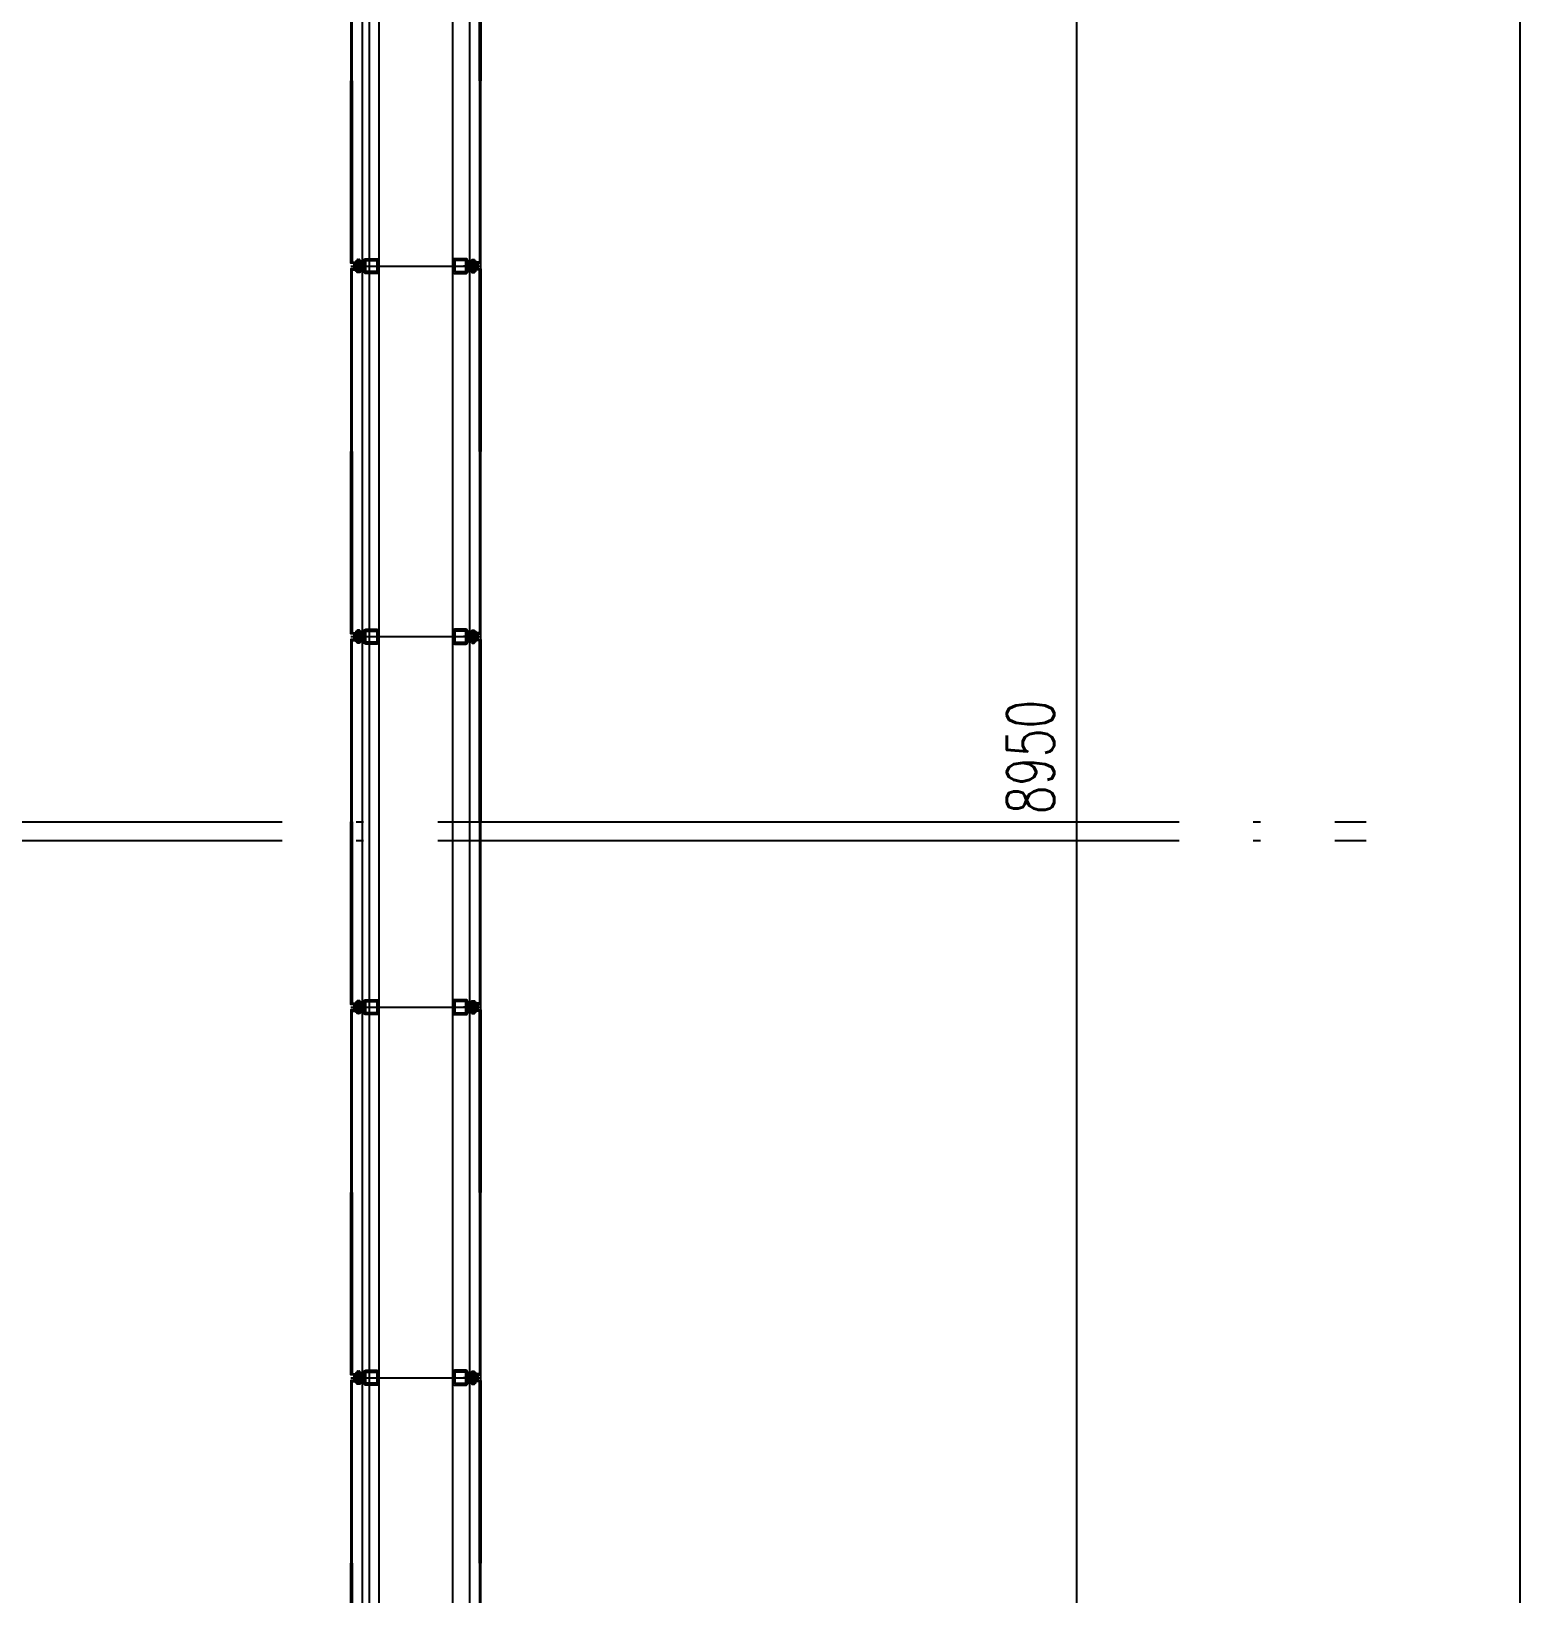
# Model space of a CAD drawing. Header units: millimetres. Extents: x 434053 to 1059003, y -2417481 to 936527.
# Drawn here: x 537395 to 541410, y -2241119 to -2236902 of the extents above; entities that cross this region are included whole.
import ezdxf

# ---------------------------------------------------------------- set-up
doc = ezdxf.new("R2010")
doc.units = ezdxf.units.MM
doc.header["$LTSCALE"] = 1000
doc.header["$MEASUREMENT"] = 0
for name, pattern in [('CENTER', [2, 1.25, -0.25, 0.25, -0.25]), ('DOTE', [2.42, 2, -0.2, 0.02, -0.2]), ('HIDDEN', [9.525, 6.35, -3.175]), ('HIDDEN2', [4.7625, 3.175, -1.5875])]:
    doc.linetypes.add(name, pattern=pattern)
doc.layers.get('Defpoints').update_dxf_attribs({"color": 6})
doc.layers.add('A-DETL-0001', color=4, linetype='Continuous', lineweight=15)
for name, color, linetype in [('ALUM', 1, 'Continuous'), ('ALUM-V', 11, 'Continuous'), ('AXIS', 3, 'Continuous'), ('DOTE', 16, 'DOTE'), ('ELASTOMER', 6, 'Continuous'), ('ELASTOMER-V', 241, 'Continuous'), ('ELASTROMER-V', 241, 'Continuous'), ('EXTRUSION', 4, 'Continuous'), ('EXTRUSION-V', 141, 'Continuous'), ('EXTRUSION2', 133, 'Continuous'), ('FASTENER', 191, 'Continuous'), ('GRID', 8, 'CENTER'), ('PUB_DIM', 83, 'Continuous'), ('SILICONE', 8, 'Continuous'), ('STEEL', 3, 'Continuous'), ('STEEL-V', 71, 'Continuous')]:
    doc.layers.add(name, color=color, linetype=linetype)
doc.styles.add('_TCH_DIM_T3', font='SIMPLEX', dxfattribs={"width": 0.705882, "bigfont": 'GBCBIG'})
doc.dimstyles.new('_TCH_ARCH&&50', dxfattribs={"dimtxt": 127.5, "dimasz": 50, "dimexe": 125, "dimexo": 150, "dimgap": 61.25, "dimtad": 1, "dimdec": 0, "dimzin": 0, "dimdsep": 46, "dimtxsty": '_TCH_DIM_T3', "dimblk": 'ARCHTICK', "dimcen": 0.09, "dimclrt": 7, "dimazin": 2, "dimtfac": 1, "dimtdec": 0, "dimtix": 1, "dimtmove": 2, "dimatfit": 3, "dimfxl": 1, "dimtolj": 1, "dimtzin": 0, "dimarcsym": 0})
pattern_1 = [(135, (60039.668, -74549.0545), (-12.5016479, 4e-15), [25]), (135, (60042.793, -74549.0545), (-12.5016479, 4e-15), [25])]
pattern_2 = [(234.683306, (3906.1027, 10200.2527), (0.6294226, -1.8222089), [0, -1.52, 0, -1.7, 0, -1.625]), (204.683306, (3906.1027, 10200.2527), (-0.857036, -3.2190227), [0, -0.82, 0, -1.37, 0, -0.525]), (164.683306, (3907.2778, 10200.6161), (-2.97346867, -0.92541646), [0, -0.5, 0, -1.8, 0, -2.35]), (154.683306, (3907.2778, 10200.616), (-2.6126552, -1.7265991), [0, -0.25, 0, -1.18, 0, -1.35])]
pattern_3 = [(287.183306, (3904.1027, 10200.2527), (1.58814308, -1.47149637), [1.25, -2.5]), (47.183306, (3904.1027, 10200.2527), (0.4802817, 2.11112044), [1.25, -2.5]), (347.183306, (3904.1027, 10200.2527), (2.06842478, 0.63962407), [-2.5, 1.25])]
pattern_4 = [(135, (60039.668, -73549.0545), (-12.5016479, 4e-15), [25]), (135, (60042.793, -73549.0545), (-12.5016479, 4e-15), [25])]
pattern_5 = [(234.683306, (3906.1027, 11200.2527), (0.6294226, -1.8222089), [0, -1.52, 0, -1.7, 0, -1.625]), (204.683306, (3906.1027, 11200.2527), (-0.857036, -3.2190227), [0, -0.82, 0, -1.37, 0, -0.525]), (164.683306, (3907.2778, 11200.6161), (-2.97346867, -0.92541646), [0, -0.5, 0, -1.8, 0, -2.35]), (154.683306, (3907.2778, 11200.616), (-2.6126552, -1.7265991), [0, -0.25, 0, -1.18, 0, -1.35])]
pattern_6 = [(287.183306, (3904.1027, 11200.2527), (1.58814308, -1.47149637), [1.25, -2.5]), (47.183306, (3904.1027, 11200.2527), (0.4802817, 2.11112044), [1.25, -2.5]), (347.183306, (3904.1027, 11200.2527), (2.06842478, 0.63962407), [-2.5, 1.25])]
pattern_7 = [(135, (60039.668, -72549.0545), (-12.5016479, 4e-15), [25]), (135, (60042.793, -72549.0545), (-12.5016479, 4e-15), [25])]
pattern_8 = [(234.683306, (3906.1027, 12200.2527), (0.6294226, -1.8222089), [0, -1.52, 0, -1.7, 0, -1.625]), (204.683306, (3906.1027, 12200.2527), (-0.857036, -3.2190227), [0, -0.82, 0, -1.37, 0, -0.525]), (164.683306, (3907.2778, 12200.6161), (-2.97346867, -0.92541646), [0, -0.5, 0, -1.8, 0, -2.35]), (154.683306, (3907.2778, 12200.616), (-2.6126552, -1.7265991), [0, -0.25, 0, -1.18, 0, -1.35])]
pattern_9 = [(287.183306, (3904.1027, 12200.2527), (1.58814308, -1.47149637), [1.25, -2.5]), (47.183306, (3904.1027, 12200.2527), (0.4802817, 2.11112044), [1.25, -2.5]), (347.183306, (3904.1027, 12200.2527), (2.06842478, 0.63962407), [-2.5, 1.25])]
pattern_10 = [(135, (60039.668, -71549.0545), (-12.5016479, 4e-15), [25]), (135, (60042.793, -71549.0545), (-12.5016479, 4e-15), [25])]
pattern_11 = [(234.683306, (3906.1027, 13200.2527), (0.6294226, -1.8222089), [0, -1.52, 0, -1.7, 0, -1.625]), (204.683306, (3906.1027, 13200.2527), (-0.857036, -3.2190227), [0, -0.82, 0, -1.37, 0, -0.525]), (164.683306, (3907.2778, 13200.6161), (-2.97346867, -0.92541646), [0, -0.5, 0, -1.8, 0, -2.35]), (154.683306, (3907.2778, 13200.616), (-2.6126552, -1.7265991), [0, -0.25, 0, -1.18, 0, -1.35])]
pattern_12 = [(287.183306, (3904.1027, 13200.2527), (1.58814308, -1.47149637), [1.25, -2.5]), (47.183306, (3904.1027, 13200.2527), (0.4802817, 2.11112044), [1.25, -2.5]), (347.183306, (3904.1027, 13200.2527), (2.06842478, 0.63962407), [-2.5, 1.25])]

# ---------------------------------------------------------------- blocks, each defined once
blk = doc.blocks.new('*U525')
at = {"color": 0, "linetype": 'ByBlock'}
blk.add_lwpolyline([(-1.8, 1.3), (-3.2, 2.7, -0.198912), (-3.5, 3.4), (-3.5, 5.2, -0.198912), (-2.9, 6.6), (-2.1, 7.4, 0.198912), (-1.5, 8.8), (-1.5, 24), (-13.5, 24), (-13.5, 26), (13.5, 26), (13.5, 24), (1.5, 24), (1.5, 8.8, 0.198912), (2.1, 7.4), (2.9, 6.6, -0.198912), (3.5, 5.2), (3.5, 3.4, -0.198912), (3.2, 2.7), (1.8, 1.3, -0.198912), (1.1, 1), (-1.1, 1, -0.198912)], format="xyb", close=True, dxfattribs=at)
at = {"layer": 'ELASTROMER-V', "linetype": 'HIDDEN'}
blk.add_lwpolyline([(-13.5, 26), (13.5, 26), (13.5, 27), (-13.5, 27)], close=True, dxfattribs=at)
at = {"layer": 'EXTRUSION', "linetype": 'ByBlock'}
blk.add_lwpolyline([(-7, 0), (7, 0), (7, 1), (5, 1, -0.414214), (4.5, 1.5), (4.5, 5.2, 0.198912), (3.6, 7.5, -0.668179), (4.1, 8.7, 1), (4.1, 9.5, 0.668179), (3, 6.9, -0.198912), (3.7, 5.2), (3.7, 1.5, -0.414214), (3.2, 1), (-3.2, 1, -0.414214), (-3.8, 1.5), (-3.8, 5.2, -0.198912), (-3, 6.9, 0.668179), (-4.1, 9.5, 1), (-4.1, 8.7, -0.668179), (-3.6, 7.5, 0.198912), (-4.5, 5.2), (-4.5, 1.5, -0.414214), (-5, 1), (-7, 1)], format="xyb", close=True, dxfattribs=at)
at = {"layer": 'EXTRUSION-V', "linetype": 'HIDDEN2'}
blk.add_line((-1.5, 24), (1.5, 24), dxfattribs=at)
blk = doc.blocks.new('rivet6')
at = {"color": 0, "linetype": 'ByBlock'}
blk.add_line((0, 4), (0, -4), dxfattribs=at)
blk.add_lwpolyline([(-6, 2, 2.414214), (-8, 0, 2.414214), (-6, -2)], format="xyb", dxfattribs=at)
at = {"color": 0, "linetype": 'HIDDEN2'}
blk.add_lwpolyline([(0, 2), (-6, 2), (-6, -2), (0, -2)], dxfattribs=at)
at = {"color": 0, "linetype": 'ByBlock'}
for centre, radius, start, end in [((-8, 0), 2, 150, 210), ((-3, 0), 5, 306.8699, 53.1301)]:
    blk.add_arc(centre, radius, start, end, dxfattribs=at)
blk = doc.blocks.new('*U521')
at = {"linetype": 'ByBlock', "lineweight": -2}
for p, q in [((-5, 0.5), (-5, 0)), ((5, 0), (-5, 0)), ((-4.7, 0.9), (-3.5, 1.1)), ((4.7, 0.9), (-4.7, 0.9)), ((-3.5, 4.4), (-3.5, 1.1)), ((3.5, 1.1), (-3.5, 1.1)), ((2.7, 4.9), (-2.7, 4.9)), ((-2.3, 0.9), (-1.8, 1.1)), ((-1.8, 4.4), (-1.8, 1.1)), ((1.8, 4.4), (1.8, 1.1)), ((2.5, 0.9), (1.8, 1.1)), ((3.5, 4.4), (3.5, 1.1)), ((4.7, 0.9), (3.5, 1.1)), ((5, 0.5), (5, 0))]:
    blk.add_line(p, q, dxfattribs=at)
for centre, radius, start, end in [((-4.7, 0.5), 0.343, 90, 180), ((-2.7, 3.8), 1.09, 35.4009, 144.5991), ((0, 1.2), 3.66, 61.0594, 118.9406), ((2.7, 3.8), 1.09, 35.4009, 144.5991), ((4.7, 0.5), 0.343, 0, 90)]:
    blk.add_arc(centre, radius, start, end, dxfattribs=at)
at = {"layer": 'GRID', "ltscale": 0.5}
blk.add_line((0, 4.9), (0, -15.6), dxfattribs=at)
blk = doc.blocks.new('A$C56EA6F4E')
at = {"layer": 'ELASTOMER-V'}
h = blk.add_hatch(dxfattribs=at)
h.set_pattern_fill('HONEY', color=256, scale=10, angle=-72.8167, style=0)
h.set_pattern_definition(pattern_12)
edge = h.paths.add_edge_path()
edge.add_ellipse((7693.3, 16199.3), major_axis=(5.3, -5.3), ratio=1, start_angle=0, end_angle=360)
h = blk.add_hatch(dxfattribs=at)
h.set_pattern_fill('HONEY', color=256, scale=10, angle=-72.8167, style=0)
h.set_pattern_definition(pattern_12)
edge = h.paths.add_edge_path()
edge.add_ellipse((7993.7, 16199.3), major_axis=(-5.3, -5.3), ratio=1, start_angle=0, end_angle=360, ccw=False)
h = blk.add_hatch(dxfattribs=at)
h.set_pattern_fill('HONEY', color=256, scale=10, angle=-72.8167, style=0)
h.set_pattern_definition(pattern_9)
edge = h.paths.add_edge_path()
edge.add_ellipse((7693.3, 15199.3), major_axis=(5.3, -5.3), ratio=1, start_angle=0, end_angle=360)
h = blk.add_hatch(dxfattribs=at)
h.set_pattern_fill('HONEY', color=256, scale=10, angle=-72.8167, style=0)
h.set_pattern_definition(pattern_9)
edge = h.paths.add_edge_path()
edge.add_ellipse((7993.7, 15199.3), major_axis=(-5.3, -5.3), ratio=1, start_angle=0, end_angle=360, ccw=False)
h = blk.add_hatch(dxfattribs=at)
h.set_pattern_fill('HONEY', color=256, scale=10, angle=-72.8167, style=0)
h.set_pattern_definition(pattern_6)
edge = h.paths.add_edge_path()
edge.add_ellipse((7693.3, 14199.3), major_axis=(5.3, -5.3), ratio=1, start_angle=0, end_angle=360)
h = blk.add_hatch(dxfattribs=at)
h.set_pattern_fill('HONEY', color=256, scale=10, angle=-72.8167, style=0)
h.set_pattern_definition(pattern_6)
edge = h.paths.add_edge_path()
edge.add_ellipse((7993.7, 14199.3), major_axis=(-5.3, -5.3), ratio=1, start_angle=0, end_angle=360, ccw=False)
h = blk.add_hatch(dxfattribs=at)
h.set_pattern_fill('HONEY', color=256, scale=10, angle=-72.8167, style=0)
h.set_pattern_definition(pattern_3)
edge = h.paths.add_edge_path()
edge.add_ellipse((7693.3, 13199.3), major_axis=(5.3, -5.3), ratio=1, start_angle=0, end_angle=360)
h = blk.add_hatch(dxfattribs=at)
h.set_pattern_fill('HONEY', color=256, scale=10, angle=-72.8167, style=0)
h.set_pattern_definition(pattern_3)
edge = h.paths.add_edge_path()
edge.add_ellipse((7993.7, 13199.3), major_axis=(-5.3, -5.3), ratio=1, start_angle=0, end_angle=360, ccw=False)
at = {"layer": 'SILICONE'}
h = blk.add_hatch(dxfattribs=at)
h.set_pattern_fill('AR-SAND', color=256, angle=-162.8167, style=0)
h.set_pattern_definition(pattern_11)
edge = h.paths.add_edge_path()
edge.add_line((7693.3, 16191.8), (7679.3, 16191.8))
edge.add_arc((7644.3, 16199.3), 35.8, 347.9147, 372.0853)
edge.add_line((7679.3, 16206.8), (7679.8, 16206.8))
edge.add_line((7679.8, 16206.8), (7693.1, 16206.8))
edge.add_arc((7693.3, 16199.3), 7.5, 91.0837, 269.9808)
h = blk.add_hatch(dxfattribs=at)
h.set_pattern_fill('AR-SAND', color=256, angle=-162.8167, style=0)
h.set_pattern_definition(pattern_11)
edge = h.paths.add_edge_path()
edge.add_line((7993.7, 16191.8), (8007.6, 16191.8))
edge.add_arc((8042.7, 16199.3), 35.8, 167.9147, 192.0853, ccw=False)
edge.add_line((8007.6, 16206.8), (8007.1, 16206.8))
edge.add_line((8007.1, 16206.8), (7993.8, 16206.8))
edge.add_arc((7993.7, 16199.3), 7.5, -89.9808, 88.9163, ccw=False)
h = blk.add_hatch(dxfattribs=at)
h.set_pattern_fill('AR-SAND', color=256, angle=-162.8167, style=0)
h.set_pattern_definition(pattern_8)
edge = h.paths.add_edge_path()
edge.add_line((7693.3, 15191.8), (7679.3, 15191.8))
edge.add_arc((7644.3, 15199.3), 35.8, 347.9147, 372.0853)
edge.add_line((7679.3, 15206.8), (7679.8, 15206.8))
edge.add_line((7679.8, 15206.8), (7693.1, 15206.8))
edge.add_arc((7693.3, 15199.3), 7.5, 91.0837, 269.9808)
h = blk.add_hatch(dxfattribs=at)
h.set_pattern_fill('AR-SAND', color=256, angle=-162.8167, style=0)
h.set_pattern_definition(pattern_8)
edge = h.paths.add_edge_path()
edge.add_line((7993.7, 15191.8), (8007.6, 15191.8))
edge.add_arc((8042.7, 15199.3), 35.8, 167.9147, 192.0853, ccw=False)
edge.add_line((8007.6, 15206.8), (8007.1, 15206.8))
edge.add_line((8007.1, 15206.8), (7993.8, 15206.8))
edge.add_arc((7993.7, 15199.3), 7.5, -89.9808, 88.9163, ccw=False)
h = blk.add_hatch(dxfattribs=at)
h.set_pattern_fill('AR-SAND', color=256, angle=-162.8167, style=0)
h.set_pattern_definition(pattern_5)
edge = h.paths.add_edge_path()
edge.add_line((7693.3, 14191.8), (7679.3, 14191.8))
edge.add_arc((7644.3, 14199.3), 35.8, 347.9147, 372.0853)
edge.add_line((7679.3, 14206.8), (7679.8, 14206.8))
edge.add_line((7679.8, 14206.8), (7693.1, 14206.8))
edge.add_arc((7693.3, 14199.3), 7.5, 91.0837, 269.9808)
h = blk.add_hatch(dxfattribs=at)
h.set_pattern_fill('AR-SAND', color=256, angle=-162.8167, style=0)
h.set_pattern_definition(pattern_5)
edge = h.paths.add_edge_path()
edge.add_line((7993.7, 14191.8), (8007.6, 14191.8))
edge.add_arc((8042.7, 14199.3), 35.8, 167.9147, 192.0853, ccw=False)
edge.add_line((8007.6, 14206.8), (8007.1, 14206.8))
edge.add_line((8007.1, 14206.8), (7993.8, 14206.8))
edge.add_arc((7993.7, 14199.3), 7.5, -89.9808, 88.9163, ccw=False)
h = blk.add_hatch(dxfattribs=at)
h.set_pattern_fill('AR-SAND', color=256, angle=-162.8167, style=0)
h.set_pattern_definition(pattern_2)
edge = h.paths.add_edge_path()
edge.add_line((7693.3, 13191.8), (7679.3, 13191.8))
edge.add_arc((7644.3, 13199.3), 35.8, 347.9147, 372.0853)
edge.add_line((7679.3, 13206.8), (7679.8, 13206.8))
edge.add_line((7679.8, 13206.8), (7693.1, 13206.8))
edge.add_arc((7693.3, 13199.3), 7.5, 91.0837, 269.9808)
h = blk.add_hatch(dxfattribs=at)
h.set_pattern_fill('AR-SAND', color=256, angle=-162.8167, style=0)
h.set_pattern_definition(pattern_2)
edge = h.paths.add_edge_path()
edge.add_line((7993.7, 13191.8), (8007.6, 13191.8))
edge.add_arc((8042.7, 13199.3), 35.8, 167.9147, 192.0853, ccw=False)
edge.add_line((8007.6, 13206.8), (8007.1, 13206.8))
edge.add_line((8007.1, 13206.8), (7993.8, 13206.8))
edge.add_arc((7993.7, 13199.3), 7.5, -89.9808, 88.9163, ccw=False)
at = {"layer": 'STEEL-V', "linetype": 'ByBlock'}
h = blk.add_hatch(dxfattribs=at)
h.set_pattern_fill('GEOL7', color=256, scale=25, style=0, pattern_type=2)
h.set_pattern_definition(pattern_10)
edge = h.paths.add_edge_path()
edge.add_line((7703.5, 16184.3), (7703.5, 16214.3))
edge.add_arc((7708.5, 16214.3), 5, 450, 540, ccw=False)
edge.add_line((7708.5, 16219.3), (7738.5, 16219.3))
edge.add_arc((7738.5, 16214.3), 5, 360, 450, ccw=False)
edge.add_line((7743.5, 16214.3), (7743.5, 16184.3))
edge.add_arc((7738.5, 16184.3), 5, 270, 360, ccw=False)
edge.add_line((7738.5, 16179.3), (7708.5, 16179.3))
edge.add_arc((7708.5, 16184.3), 5, 540, 630, ccw=False)
h.paths.add_polyline_path([(7708.5, 16184.3), (7708.5, 16214.3), (7738.5, 16214.3), (7738.5, 16184.3)], flags=16)
h = blk.add_hatch(dxfattribs=at)
h.set_pattern_fill('GEOL7', color=256, scale=25, style=0, pattern_type=2)
h.set_pattern_definition(pattern_10)
edge = h.paths.add_edge_path()
edge.add_line((7983.5, 16184.3), (7983.5, 16214.3))
edge.add_arc((7978.5, 16214.3), 5, 0, 90)
edge.add_line((7978.5, 16219.3), (7948.5, 16219.3))
edge.add_arc((7948.5, 16214.3), 5, 90, 180)
edge.add_line((7943.5, 16214.3), (7943.5, 16184.3))
edge.add_arc((7948.5, 16184.3), 5, 180, 270)
edge.add_line((7948.5, 16179.3), (7978.5, 16179.3))
edge.add_arc((7978.5, 16184.3), 5, -90, 0)
h.paths.add_polyline_path([(7978.5, 16184.3), (7978.5, 16214.3), (7948.5, 16214.3), (7948.5, 16184.3)], flags=16)
h = blk.add_hatch(dxfattribs=at)
h.set_pattern_fill('GEOL7', color=256, scale=25, style=0, pattern_type=2)
h.set_pattern_definition(pattern_7)
edge = h.paths.add_edge_path()
edge.add_line((7703.5, 15184.3), (7703.5, 15214.3))
edge.add_arc((7708.5, 15214.3), 5, 450, 540, ccw=False)
edge.add_line((7708.5, 15219.3), (7738.5, 15219.3))
edge.add_arc((7738.5, 15214.3), 5, 360, 450, ccw=False)
edge.add_line((7743.5, 15214.3), (7743.5, 15184.3))
edge.add_arc((7738.5, 15184.3), 5, 270, 360, ccw=False)
edge.add_line((7738.5, 15179.3), (7708.5, 15179.3))
edge.add_arc((7708.5, 15184.3), 5, 540, 630, ccw=False)
h.paths.add_polyline_path([(7708.5, 15184.3), (7708.5, 15214.3), (7738.5, 15214.3), (7738.5, 15184.3)], flags=16)
h = blk.add_hatch(dxfattribs=at)
h.set_pattern_fill('GEOL7', color=256, scale=25, style=0, pattern_type=2)
h.set_pattern_definition(pattern_7)
edge = h.paths.add_edge_path()
edge.add_line((7983.5, 15184.3), (7983.5, 15214.3))
edge.add_arc((7978.5, 15214.3), 5, 0, 90)
edge.add_line((7978.5, 15219.3), (7948.5, 15219.3))
edge.add_arc((7948.5, 15214.3), 5, 90, 180)
edge.add_line((7943.5, 15214.3), (7943.5, 15184.3))
edge.add_arc((7948.5, 15184.3), 5, 180, 270)
edge.add_line((7948.5, 15179.3), (7978.5, 15179.3))
edge.add_arc((7978.5, 15184.3), 5, -90, 0)
h.paths.add_polyline_path([(7978.5, 15184.3), (7978.5, 15214.3), (7948.5, 15214.3), (7948.5, 15184.3)], flags=16)
h = blk.add_hatch(dxfattribs=at)
h.set_pattern_fill('GEOL7', color=256, scale=25, style=0, pattern_type=2)
h.set_pattern_definition(pattern_4)
edge = h.paths.add_edge_path()
edge.add_line((7703.5, 14184.3), (7703.5, 14214.3))
edge.add_arc((7708.5, 14214.3), 5, 450, 540, ccw=False)
edge.add_line((7708.5, 14219.3), (7738.5, 14219.3))
edge.add_arc((7738.5, 14214.3), 5, 360, 450, ccw=False)
edge.add_line((7743.5, 14214.3), (7743.5, 14184.3))
edge.add_arc((7738.5, 14184.3), 5, 270, 360, ccw=False)
edge.add_line((7738.5, 14179.3), (7708.5, 14179.3))
edge.add_arc((7708.5, 14184.3), 5, 540, 630, ccw=False)
h.paths.add_polyline_path([(7708.5, 14184.3), (7708.5, 14214.3), (7738.5, 14214.3), (7738.5, 14184.3)], flags=16)
h = blk.add_hatch(dxfattribs=at)
h.set_pattern_fill('GEOL7', color=256, scale=25, style=0, pattern_type=2)
h.set_pattern_definition(pattern_4)
edge = h.paths.add_edge_path()
edge.add_line((7983.5, 14184.3), (7983.5, 14214.3))
edge.add_arc((7978.5, 14214.3), 5, 0, 90)
edge.add_line((7978.5, 14219.3), (7948.5, 14219.3))
edge.add_arc((7948.5, 14214.3), 5, 90, 180)
edge.add_line((7943.5, 14214.3), (7943.5, 14184.3))
edge.add_arc((7948.5, 14184.3), 5, 180, 270)
edge.add_line((7948.5, 14179.3), (7978.5, 14179.3))
edge.add_arc((7978.5, 14184.3), 5, -90, 0)
h.paths.add_polyline_path([(7978.5, 14184.3), (7978.5, 14214.3), (7948.5, 14214.3), (7948.5, 14184.3)], flags=16)
h = blk.add_hatch(dxfattribs=at)
h.set_pattern_fill('GEOL7', color=256, scale=25, style=0, pattern_type=2)
h.set_pattern_definition(pattern_1)
edge = h.paths.add_edge_path()
edge.add_line((7703.5, 13184.3), (7703.5, 13214.3))
edge.add_arc((7708.5, 13214.3), 5, 450, 540, ccw=False)
edge.add_line((7708.5, 13219.3), (7738.5, 13219.3))
edge.add_arc((7738.5, 13214.3), 5, 360, 450, ccw=False)
edge.add_line((7743.5, 13214.3), (7743.5, 13184.3))
edge.add_arc((7738.5, 13184.3), 5, 270, 360, ccw=False)
edge.add_line((7738.5, 13179.3), (7708.5, 13179.3))
edge.add_arc((7708.5, 13184.3), 5, 540, 630, ccw=False)
h.paths.add_polyline_path([(7708.5, 13184.3), (7708.5, 13214.3), (7738.5, 13214.3), (7738.5, 13184.3)], flags=16)
h = blk.add_hatch(dxfattribs=at)
h.set_pattern_fill('GEOL7', color=256, scale=25, style=0, pattern_type=2)
h.set_pattern_definition(pattern_1)
edge = h.paths.add_edge_path()
edge.add_line((7983.5, 13184.3), (7983.5, 13214.3))
edge.add_arc((7978.5, 13214.3), 5, 0, 90)
edge.add_line((7978.5, 13219.3), (7948.5, 13219.3))
edge.add_arc((7948.5, 13214.3), 5, 90, 180)
edge.add_line((7943.5, 13214.3), (7943.5, 13184.3))
edge.add_arc((7948.5, 13184.3), 5, 180, 270)
edge.add_line((7948.5, 13179.3), (7978.5, 13179.3))
edge.add_arc((7978.5, 13184.3), 5, -90, 0)
h.paths.add_polyline_path([(7978.5, 13184.3), (7978.5, 13214.3), (7948.5, 13214.3), (7948.5, 13184.3)], flags=16)
for p, q in [((7668.5, 9209.3), (7668.5, 18199.3)), ((7968.5, 9209.3), (7968.5, 18199.3))]:
    blk.add_line(p, q)
at = {"layer": 'A-DETL-0001'}
for p, q in [((7743.5, 16199.3), (7668.5, 16199.3)), ((7968.5, 16199.3), (7893.5, 16199.3)), ((7743.5, 15199.3), (7668.5, 15199.3)), ((7968.5, 15199.3), (7893.5, 15199.3)), ((7743.5, 14199.3), (7668.5, 14199.3)), ((7968.5, 14199.3), (7893.5, 14199.3)), ((7743.5, 13199.3), (7668.5, 13199.3)), ((7968.5, 13199.3), (7893.5, 13199.3))]:
    blk.add_line(p, q, dxfattribs=at)
at = {"layer": 'ALUM', "linetype": 'ByBlock'}
for points in [[(7671.5, 16699.3), (7671.5, 17188.8), (7698.5, 17188.8), (7698.5, 17191.8), (7668.5, 17191.8), (7668.5, 16699.3)], [(8015.5, 16699.3), (8015.5, 17188.8), (7988.5, 17188.8), (7988.5, 17191.8), (8018.5, 17191.8), (8018.5, 16699.3)], [(7671.5, 16699.3), (7671.5, 16209.8), (7698.5, 16209.8), (7698.5, 16206.8), (7668.5, 16206.8), (7668.5, 16699.3)], [(8015.5, 16699.3), (8015.5, 16209.8), (7988.5, 16209.8), (7988.5, 16206.8), (8018.5, 16206.8), (8018.5, 16699.3)], [(7671.5, 15699.3), (7671.5, 16188.8), (7698.5, 16188.8), (7698.5, 16191.8), (7668.5, 16191.8), (7668.5, 15699.3)], [(8015.5, 15699.3), (8015.5, 16188.8), (7988.5, 16188.8), (7988.5, 16191.8), (8018.5, 16191.8), (8018.5, 15699.3)], [(7671.5, 15699.3), (7671.5, 15209.8), (7698.5, 15209.8), (7698.5, 15206.8), (7668.5, 15206.8), (7668.5, 15699.3)], [(8015.5, 15699.3), (8015.5, 15209.8), (7988.5, 15209.8), (7988.5, 15206.8), (8018.5, 15206.8), (8018.5, 15699.3)], [(7671.5, 14699.3), (7671.5, 15188.8), (7698.5, 15188.8), (7698.5, 15191.8), (7668.5, 15191.8), (7668.5, 14699.3)], [(8015.5, 14699.3), (8015.5, 15188.8), (7988.5, 15188.8), (7988.5, 15191.8), (8018.5, 15191.8), (8018.5, 14699.3)], [(7671.5, 14699.3), (7671.5, 14209.8), (7698.5, 14209.8), (7698.5, 14206.8), (7668.5, 14206.8), (7668.5, 14699.3)], [(8015.5, 14699.3), (8015.5, 14209.8), (7988.5, 14209.8), (7988.5, 14206.8), (8018.5, 14206.8), (8018.5, 14699.3)], [(7671.5, 13699.3), (7671.5, 14188.8), (7698.5, 14188.8), (7698.5, 14191.8), (7668.5, 14191.8), (7668.5, 13699.3)], [(8015.5, 13699.3), (8015.5, 14188.8), (7988.5, 14188.8), (7988.5, 14191.8), (8018.5, 14191.8), (8018.5, 13699.3)], [(7671.5, 13699.3), (7671.5, 13209.8), (7698.5, 13209.8), (7698.5, 13206.8), (7668.5, 13206.8), (7668.5, 13699.3)], [(8015.5, 13699.3), (8015.5, 13209.8), (7988.5, 13209.8), (7988.5, 13206.8), (8018.5, 13206.8), (8018.5, 13699.3)], [(7671.5, 12699.3), (7671.5, 13188.8), (7698.5, 13188.8), (7698.5, 13191.8), (7668.5, 13191.8), (7668.5, 12699.3)], [(8015.5, 12699.3), (8015.5, 13188.8), (7988.5, 13188.8), (7988.5, 13191.8), (8018.5, 13191.8), (8018.5, 12699.3)], [(7671.5, 12699.3), (7671.5, 12209.8), (7698.5, 12209.8), (7698.5, 12206.8), (7668.5, 12206.8), (7668.5, 12699.3)], [(8015.5, 12699.3), (8015.5, 12209.8), (7988.5, 12209.8), (7988.5, 12206.8), (8018.5, 12206.8), (8018.5, 12699.3)]]:
    blk.add_lwpolyline(points, dxfattribs=at)
at = {"layer": 'ALUM-V'}
for p, q in [((7698.5, 17188.8), (7698.5, 16699.3)), ((7988.5, 17188.8), (7988.5, 16699.3)), ((7698.5, 16188.8), (7698.5, 15699.3)), ((7988.5, 16188.8), (7988.5, 15699.3)), ((7698.5, 15188.8), (7698.5, 14699.3)), ((7988.5, 15188.8), (7988.5, 14699.3)), ((7698.5, 14188.8), (7698.5, 13699.3)), ((7988.5, 14188.8), (7988.5, 13699.3)), ((7698.5, 13188.8), (7698.5, 12699.3)), ((7988.5, 13188.8), (7988.5, 12699.3))]:
    blk.add_line(p, q, dxfattribs=at)
for points in [[(7698.5, 16699.3), (7698.5, 16209.8)], [(7988.5, 16699.3), (7988.5, 16209.8)], [(7698.5, 15699.3), (7698.5, 15209.8)], [(7988.5, 15699.3), (7988.5, 15209.8)], [(7698.5, 14699.3), (7698.5, 14209.8)], [(7988.5, 14699.3), (7988.5, 14209.8)], [(7698.5, 13699.3), (7698.5, 13209.8)], [(7988.5, 13699.3), (7988.5, 13209.8)], [(7698.5, 12699.3), (7698.5, 12209.8)], [(7988.5, 12699.3), (7988.5, 12209.8)]]:
    blk.add_lwpolyline(points, dxfattribs=at)
at = {"layer": 'ELASTOMER'}
for centre in [(7693.3, 16199.3), (7693.3, 15199.3)]:
    blk.add_ellipse(centre, major_axis=(-5.3, 5.3), ratio=1, start_param=-1.570796, end_param=4.712389, dxfattribs=at)
at = {"layer": 'ELASTOMER', "extrusion": (0, 0, -1)}
for centre in [(7993.7, 16199.3), (7993.7, 15199.3)]:
    blk.add_ellipse(centre, major_axis=(5.3, 5.3), ratio=1, start_param=-1.570796, end_param=4.712389, dxfattribs=at)
at = {"layer": 'ELASTOMER'}
for centre in [(7693.3, 14199.3), (7693.3, 13199.3)]:
    blk.add_ellipse(centre, major_axis=(5.3, 5.3), ratio=1, dxfattribs=at)
at = {"layer": 'ELASTOMER', "extrusion": (0, 0, -1)}
for centre in [(7993.7, 14199.3), (7993.7, 13199.3)]:
    blk.add_ellipse(centre, major_axis=(-5.3, 5.3), ratio=1, dxfattribs=at)
at = {"layer": 'EXTRUSION2'}
for points in [[(7699.5, 16209.8), (7699.5, 16190.8), (7702.5, 16190.8), (7702.5, 16212.8), (7681.5, 16212.8), (7681.5, 16209.8)], [(7699.5, 16188.8), (7699.5, 16207.8), (7702.5, 16207.8), (7702.5, 16185.8), (7681.5, 16185.8), (7681.5, 16188.8)], [(7987.5, 16209.8), (7987.5, 16190.8), (7984.5, 16190.8), (7984.5, 16212.8), (8005.5, 16212.8), (8005.5, 16209.8)], [(7987.5, 16188.8), (7987.5, 16207.8), (7984.5, 16207.8), (7984.5, 16185.8), (8005.5, 16185.8), (8005.5, 16188.8)], [(7699.5, 15209.8), (7699.5, 15190.8), (7702.5, 15190.8), (7702.5, 15212.8), (7681.5, 15212.8), (7681.5, 15209.8)], [(7699.5, 15188.8), (7699.5, 15207.8), (7702.5, 15207.8), (7702.5, 15185.8), (7681.5, 15185.8), (7681.5, 15188.8)], [(7987.5, 15209.8), (7987.5, 15190.8), (7984.5, 15190.8), (7984.5, 15212.8), (8005.5, 15212.8), (8005.5, 15209.8)], [(7987.5, 15188.8), (7987.5, 15207.8), (7984.5, 15207.8), (7984.5, 15185.8), (8005.5, 15185.8), (8005.5, 15188.8)], [(7699.5, 14209.8), (7699.5, 14190.8), (7702.5, 14190.8), (7702.5, 14212.8), (7681.5, 14212.8), (7681.5, 14209.8)], [(7987.5, 14209.8), (7987.5, 14190.8), (7984.5, 14190.8), (7984.5, 14212.8), (8005.5, 14212.8), (8005.5, 14209.8)], [(7699.5, 14188.8), (7699.5, 14207.8), (7702.5, 14207.8), (7702.5, 14185.8), (7681.5, 14185.8), (7681.5, 14188.8)], [(7987.5, 14188.8), (7987.5, 14207.8), (7984.5, 14207.8), (7984.5, 14185.8), (8005.5, 14185.8), (8005.5, 14188.8)], [(7699.5, 13209.8), (7699.5, 13190.8), (7702.5, 13190.8), (7702.5, 13212.8), (7681.5, 13212.8), (7681.5, 13209.8)], [(7699.5, 13188.8), (7699.5, 13207.8), (7702.5, 13207.8), (7702.5, 13185.8), (7681.5, 13185.8), (7681.5, 13188.8)], [(7987.5, 13209.8), (7987.5, 13190.8), (7984.5, 13190.8), (7984.5, 13212.8), (8005.5, 13212.8), (8005.5, 13209.8)], [(7987.5, 13188.8), (7987.5, 13207.8), (7984.5, 13207.8), (7984.5, 13185.8), (8005.5, 13185.8), (8005.5, 13188.8)]]:
    blk.add_lwpolyline(points, close=True, dxfattribs=at)
at = {"layer": 'GRID'}
for p, q in [((8018.5, 16199.3), (7668.5, 16199.3)), ((8018.5, 15199.3), (7668.5, 15199.3)), ((8018.5, 14199.3), (7668.5, 14199.3)), ((8018.5, 13199.3), (7668.5, 13199.3))]:
    blk.add_line(p, q, dxfattribs=at)
at = {"layer": 'SILICONE'}
for points in [[(7693.3, 16191.8), (7679.3, 16191.8, 0.105857), (7679.3, 16206.8), (7679.8, 16206.8), (7693.1, 16206.8, 0.990421), (7693.3, 16191.8)], [(7993.7, 16191.8), (8007.6, 16191.8, -0.105857), (8007.6, 16206.8), (8007.1, 16206.8), (7993.8, 16206.8, -0.990421), (7993.7, 16191.8)], [(7693.3, 15191.8), (7679.3, 15191.8, 0.105857), (7679.3, 15206.8), (7679.8, 15206.8), (7693.1, 15206.8, 0.990421), (7693.3, 15191.8)], [(7993.7, 15191.8), (8007.6, 15191.8, -0.105857), (8007.6, 15206.8), (8007.1, 15206.8), (7993.8, 15206.8, -0.990421), (7993.7, 15191.8)], [(7693.3, 14191.8), (7679.3, 14191.8, 0.105857), (7679.3, 14206.8), (7679.8, 14206.8), (7693.1, 14206.8, 0.990421), (7693.3, 14191.8)], [(7993.7, 14191.8), (8007.6, 14191.8, -0.105857), (8007.6, 14206.8), (8007.1, 14206.8), (7993.8, 14206.8, -0.990421), (7993.7, 14191.8)], [(7693.3, 13191.8), (7679.3, 13191.8, 0.105857), (7679.3, 13206.8), (7679.8, 13206.8), (7693.1, 13206.8, 0.990421), (7693.3, 13191.8)], [(7993.7, 13191.8), (8007.6, 13191.8, -0.105857), (8007.6, 13206.8), (8007.1, 13206.8), (7993.8, 13206.8, -0.990421), (7993.7, 13191.8)]]:
    blk.add_lwpolyline(points, format="xyb", dxfattribs=at)
at = {"layer": 'STEEL'}
for points in [[(7703.5, 16184.3), (7703.5, 16214.3, -0.414214), (7708.5, 16219.3), (7738.5, 16219.3, -0.414214), (7743.5, 16214.3), (7743.5, 16184.3, -0.414214), (7738.5, 16179.3), (7708.5, 16179.3, -0.414214)], [(7983.5, 16184.3), (7983.5, 16214.3, 0.414214), (7978.5, 16219.3), (7948.5, 16219.3, 0.414214), (7943.5, 16214.3), (7943.5, 16184.3, 0.414214), (7948.5, 16179.3), (7978.5, 16179.3, 0.414214)], [(7703.5, 15184.3), (7703.5, 15214.3, -0.414214), (7708.5, 15219.3), (7738.5, 15219.3, -0.414214), (7743.5, 15214.3), (7743.5, 15184.3, -0.414214), (7738.5, 15179.3), (7708.5, 15179.3, -0.414214)], [(7983.5, 15184.3), (7983.5, 15214.3, 0.414214), (7978.5, 15219.3), (7948.5, 15219.3, 0.414214), (7943.5, 15214.3), (7943.5, 15184.3, 0.414214), (7948.5, 15179.3), (7978.5, 15179.3, 0.414214)], [(7703.5, 14184.3), (7703.5, 14214.3, -0.414214), (7708.5, 14219.3), (7738.5, 14219.3, -0.414214), (7743.5, 14214.3), (7743.5, 14184.3, -0.414214), (7738.5, 14179.3), (7708.5, 14179.3, -0.414214)], [(7983.5, 14184.3), (7983.5, 14214.3, 0.414214), (7978.5, 14219.3), (7948.5, 14219.3, 0.414214), (7943.5, 14214.3), (7943.5, 14184.3, 0.414214), (7948.5, 14179.3), (7978.5, 14179.3, 0.414214)], [(7703.5, 13184.3), (7703.5, 13214.3, -0.414214), (7708.5, 13219.3), (7738.5, 13219.3, -0.414214), (7743.5, 13214.3), (7743.5, 13184.3, -0.414214), (7738.5, 13179.3), (7708.5, 13179.3, -0.414214)], [(7983.5, 13184.3), (7983.5, 13214.3, 0.414214), (7978.5, 13219.3), (7948.5, 13219.3, 0.414214), (7943.5, 13214.3), (7943.5, 13184.3, 0.414214), (7948.5, 13179.3), (7978.5, 13179.3, 0.414214)]]:
    blk.add_lwpolyline(points, format="xyb", close=True, dxfattribs=at)
for points in [[(7708.5, 16184.3), (7708.5, 16214.3), (7738.5, 16214.3), (7738.5, 16184.3)], [(7978.5, 16184.3), (7978.5, 16214.3), (7948.5, 16214.3), (7948.5, 16184.3)], [(7708.5, 15184.3), (7708.5, 15214.3), (7738.5, 15214.3), (7738.5, 15184.3)], [(7978.5, 15184.3), (7978.5, 15214.3), (7948.5, 15214.3), (7948.5, 15184.3)], [(7708.5, 14184.3), (7708.5, 14214.3), (7738.5, 14214.3), (7738.5, 14184.3)], [(7978.5, 14184.3), (7978.5, 14214.3), (7948.5, 14214.3), (7948.5, 14184.3)], [(7708.5, 13184.3), (7708.5, 13214.3), (7738.5, 13214.3), (7738.5, 13184.3)], [(7978.5, 13184.3), (7978.5, 13214.3), (7948.5, 13214.3), (7948.5, 13184.3)]]:
    blk.add_lwpolyline(points, close=True, dxfattribs=at)
at = {"layer": 'STEEL-V'}
blk.add_lwpolyline([(7743.5, 20699.3), (7943.5, 20699.3), (7943.5, 9199.3), (7743.5, 9199.3)], close=True, dxfattribs=at)
at = {"layer": 'EXTRUSION2', "extrusion": (0, 0, -1), "xscale": -1, "zscale": -1, "rotation": 90}
for p in [(-7676.5, 16199.3), (-7676.5, 15199.3), (-7676.5, 14199.3), (-7676.5, 13199.3)]:
    blk.add_blockref('*U525', p, dxfattribs=at)
at = {"layer": 'EXTRUSION2', "xscale": -1.000000000000001, "rotation": 90}
for p in [(8010.5, 16199.3), (8010.5, 15199.3), (8010.5, 14199.3), (8010.5, 13199.3)]:
    blk.add_blockref('*U525', p, dxfattribs=at)
at = {"layer": 'FASTENER', "extrusion": (0, 0, -1)}
for name, p, xscale, zscale, rotation in [('rivet6', (-7689, 16206.8), -1, -1, 89.999009052085), ('*U521', (-7699.5, 16199.3), -1, -1, 270), ('rivet6', (-7998, 16191.8), -0.9999999999999987, -0.9999999999999987, 270.000990947829), ('rivet6', (-7689, 15206.8), -1, -1, 89.999009052085), ('*U521', (-7699.5, 15199.3), -1, -1, 270), ('rivet6', (-7998, 15191.8), -0.9999999999999987, -0.9999999999999987, 270.000990947829), ('rivet6', (-7689, 14206.8), -1, -1, 89.999009052085), ('*U521', (-7699.5, 14199.3), -1, -1, 270), ('rivet6', (-7998, 14191.8), -0.9999999999999987, -0.9999999999999987, 270.000990947829), ('rivet6', (-7689, 13206.8), -1, -1, 89.999009052085), ('*U521', (-7699.5, 13199.3), -1, -1, 270), ('rivet6', (-7998, 13191.8), -0.9999999999999987, -0.9999999999999987, 270.000990947829)]:
    blk.add_blockref(name, p, dxfattribs=dict(at, xscale=xscale, zscale=zscale, rotation=rotation))
at = {"layer": 'FASTENER'}
for name, p, xscale, rotation in [('rivet6', (7689, 16191.8), -0.9999999999999983, 270.000990947829), ('*U521', (7987.5, 16199.3), -1, 270), ('rivet6', (7998, 16206.8), -0.9999999999999997, 89.999009052085), ('rivet6', (7689, 15191.8), -0.9999999999999983, 270.000990947829), ('*U521', (7987.5, 15199.3), -1, 270), ('rivet6', (7998, 15206.8), -0.9999999999999997, 89.999009052085), ('rivet6', (7998, 14206.8), -0.9999999999999997, 89.999009052085), ('rivet6', (7689, 14191.8), -0.9999999999999983, 270.000990947829), ('*U521', (7987.5, 14199.3), -1, 270), ('*U521', (7987.5, 13199.3), -1, 270), ('rivet6', (7998, 13206.8), -0.9999999999999997, 89.999009052085), ('rivet6', (7689, 13191.8), -0.9999999999999983, 270.000990947829)]:
    blk.add_blockref(name, p, dxfattribs=dict(at, xscale=xscale, rotation=rotation))
blk = doc.blocks.new('_ArchTick')
at = {"color": 0, "linetype": 'ByBlock', "const_width": 0.4}
blk.add_lwpolyline([(-0.5, -0.5), (0.5, 0.5)], dxfattribs=at)
blk = doc.blocks.new('*D2296')
at = {"layer": 'Defpoints', "color": 0, "transparency": 16777216}
for p in [(539819.6, -2234385.7), (540215.6, -2234385.7), (539819.6, -2243335.7)]:
    blk.add_point(p, dxfattribs=at)
at = {"layer": 'PUB_DIM', "color": 0, "lineweight": -2, "transparency": 16777216}
for p, q in [((539969.6, -2234385.7), (540340.6, -2234385.7)), ((540215.6, -2243335.7), (540215.6, -2234385.7)), ((539969.6, -2243335.7), (540340.6, -2243335.7))]:
    blk.add_line(p, q, dxfattribs=at)
at = {"layer": 'PUB_DIM', "color": 0, "lineweight": -2, "transparency": 16777216, "xscale": 50, "yscale": 50, "zscale": 50}
for p, rotation in [((540215.6, -2234385.7), 90), ((540215.6, -2243335.7), 270)]:
    blk.add_blockref('_ArchTick', p, dxfattribs=dict(at, rotation=rotation))
at = {"layer": 'PUB_DIM', "color": 7, "transparency": 16777216, "insert": (540090.6, -2238860.7), "char_height": 127.5, "attachment_point": 5, "rotation": 90, "style": '_TCH_DIM_T3'}
blk.add_mtext('\\A1;8950', dxfattribs=at)

msp = doc.modelspace()

# ---------------------------------------------------------------- linework, layer by layer
at = {"layer": 'AXIS'}
msp.add_lwpolyline([(533507.1, -2230335.7), (541410.3, -2230335.7), (541410.3, -2253351.7), (533507.1, -2253351.7)], close=True, dxfattribs=at)
at = {"layer": 'DOTE'}
for p, q in [((533651.1, -2239035.7), (540996.1, -2239035.7)), ((533651.1, -2239085.7), (540996.1, -2239085.7))]:
    msp.add_line(p, q, dxfattribs=at)

# ---------------------------------------------------------------- block references
at = {"xscale": -1}
msp.add_blockref('A$C56EA6F4E', (546275.6, -2253734.9), dxfattribs=at)

# ---------------------------------------------------------------- dimensions: what is measured, and where the dimension line sits
at = {"layer": 'PUB_DIM'}
dim = msp.add_aligned_dim(p1=(539819.6, -2243335.7), p2=(539819.6, -2234385.7), distance=-396, dimstyle='_TCH_ARCH&&50', dxfattribs=at)
dim.commit()
dim.dimension.update_dxf_attribs({"geometry": '*D2296', "text_midpoint": (540090.6, -2238860.7)})

doc.saveas('drawing.dxf')
